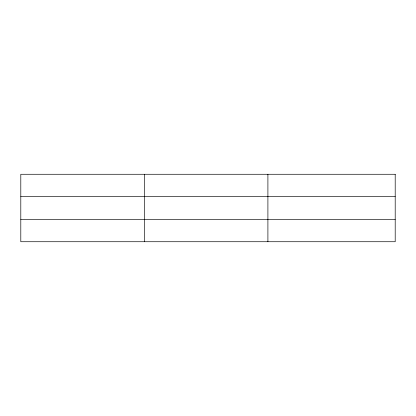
<?xml version="1.0" encoding="UTF-8"?>
<svg xmlns="http://www.w3.org/2000/svg" width="416" height="416" viewBox="0 0 416 416"><rect width="100%" height="100%" fill="white"/><g stroke="black" fill="none" stroke-linecap="round" stroke-linejoin="round"><path stroke-width="0.62" d="M144.352 241.727L144.352 174.273M267.904 241.727L267.904 174.273M20.8 196.534L395.2 196.534M20.8 219.466L395.2 219.466M395.2 174.273L395.2 241.727L20.8 241.727L20.8 174.273L395.2 174.273"/></g></svg>
